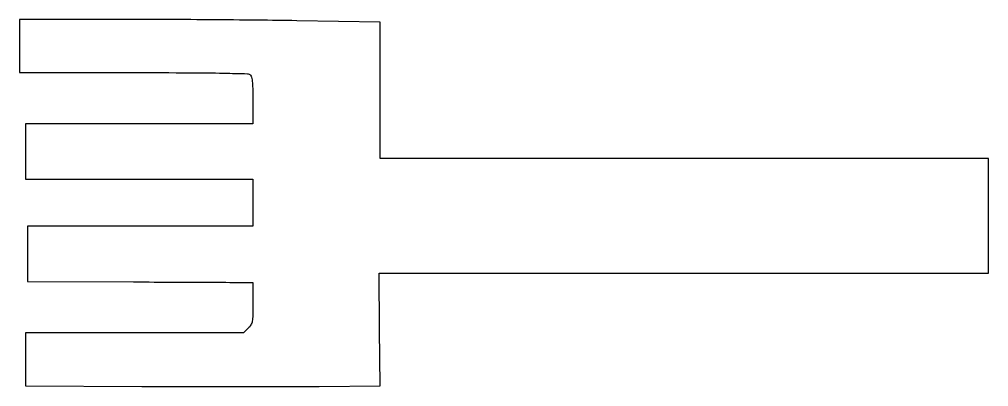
# Model space of a CAD drawing. Extents: x 0 to 473, y 1 to 180.
import ezdxf

# ---------------------------------------------------------------- set-up
doc = ezdxf.new("R2010")
doc.units = 0

msp = doc.modelspace()

# ---------------------------------------------------------------- linework, layer by layer
msp.add_lwpolyline([(0, 167), (0, 154), (55.8, 154, -0.001), (83.307893, 153.945002, -0.004263), (99.735753, 153.739247, -0.002026), (111.295531, 153.449022, -0.191347), (112.8, 152.8, -0.156129), (113.341848, 151.748035, -0.017546), (113.696903, 149.048931, -0.016824), (113.928689, 145.318912, -0.007104), (114, 140.3), (114, 129), (58.5, 129), (3, 129), (3, 115.5), (3, 102), (58.5, 102), (114, 102), (114, 90.5), (114, 79), (59, 79), (4, 79), (4, 65.5), (4, 52), (55.75, 51.790501, -0.000049), (75.818087, 51.70728, -0.000075), (93.253318, 51.630645, -0.000026), (108.301942, 51.561449, -0.001952), (110.750656, 51.540501), (114.001312, 51.5), (114.000656, 41.424314, -0.005461), (113.934547, 35.407513, -0.041243), (113.638688, 32.582472, -0.085883), (112.962706, 30.776335, -0.071907), (111.685549, 29.174314), (109.371098, 27), (56.185549, 27), (3, 27), (3, 14.038943), (3, 1.077886), (59.75, 0.788943, 0.000661), (83.660999, 0.698799, 0.000584), (108.577797, 0.666892, 0.000586), (131.02985, 0.690689, 0.001786), (146.280797, 0.7792), (176.061595, 1.058401), (175.780797, 28.529843), (175.5, 56.001286), (324.25, 56.000643), (473, 56), (473, 84), (473, 112), (324.5, 112), (176, 112), (176, 145.33737), (176, 178.674739), (135.336115, 179.33737, 0.001441), (116.372098, 179.591717, 0.00075), (92.712263, 179.805352, 0.000745), (68.419972, 179.952054, 0.001137), (47.336115, 180), (0, 180)], format="xyb", close=True)

doc.saveas('drawing.dxf')
